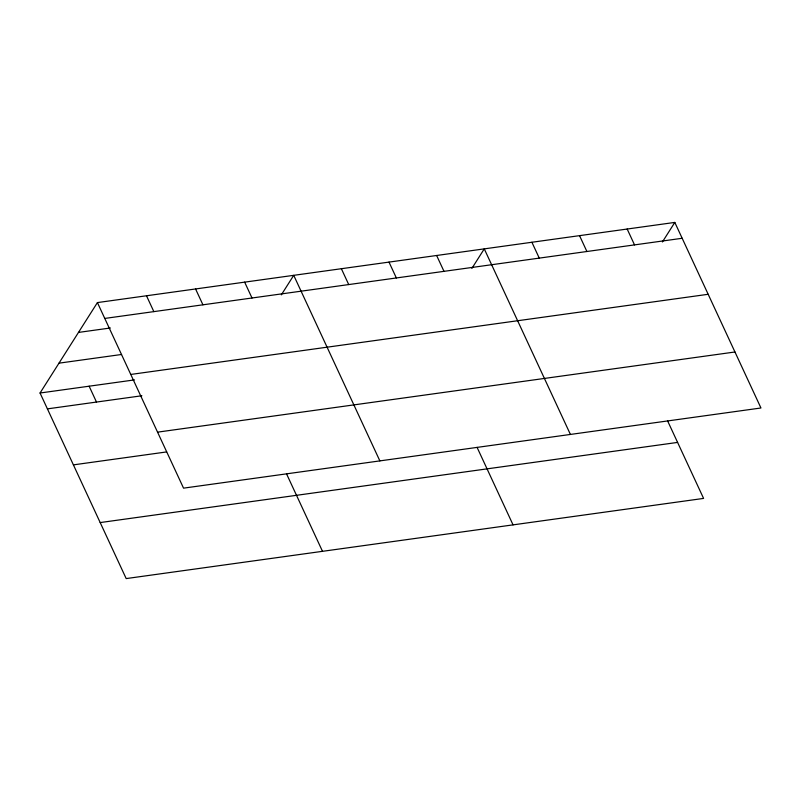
<?xml version="1.0" encoding="UTF-8"?>
<svg xmlns="http://www.w3.org/2000/svg" width="801" height="801" viewBox="0 0 801 801"><rect width="100%" height="100%" fill="white"/><g stroke="black" fill="none" stroke-linecap="round" stroke-linejoin="round"><path stroke-width="1.2" d="M667.613 420.915L703.588 498.412L126.188 578.582L40.05 393.011L97.412 302.588L674.812 222.418L760.95 407.989L183.549 488.149L97.412 302.588M281.321 294.878L293.727 275.324L379.864 460.895M471.869 268.425L484.265 248.871L570.412 434.442M662.407 241.972L674.812 222.418M104.771 318.438L682.172 238.277M78.478 332.425L110.388 327.989M58.984 363.163L121.552 354.483M130.773 374.447L708.164 294.287M40.05 393.011L134.528 379.894M47.409 408.87L141.887 395.754M157.557 432.15L734.958 351.989M73.412 464.87L166.658 451.924M100.195 522.572L677.596 442.412M627.173 229.036L634.532 244.896M579.544 235.644L586.903 251.504M531.904 242.262L539.263 258.122M436.635 255.489L443.994 271.349M477.076 447.369L513.051 524.875M388.996 262.097L396.355 277.957M341.366 268.715L348.725 284.575M244.645 282.142L252.005 298.002M286.528 473.822L322.503 551.328M195.564 288.951L202.933 304.811M146.493 295.769L153.852 311.629M89.131 386.192L96.49 402.052"/></g></svg>
